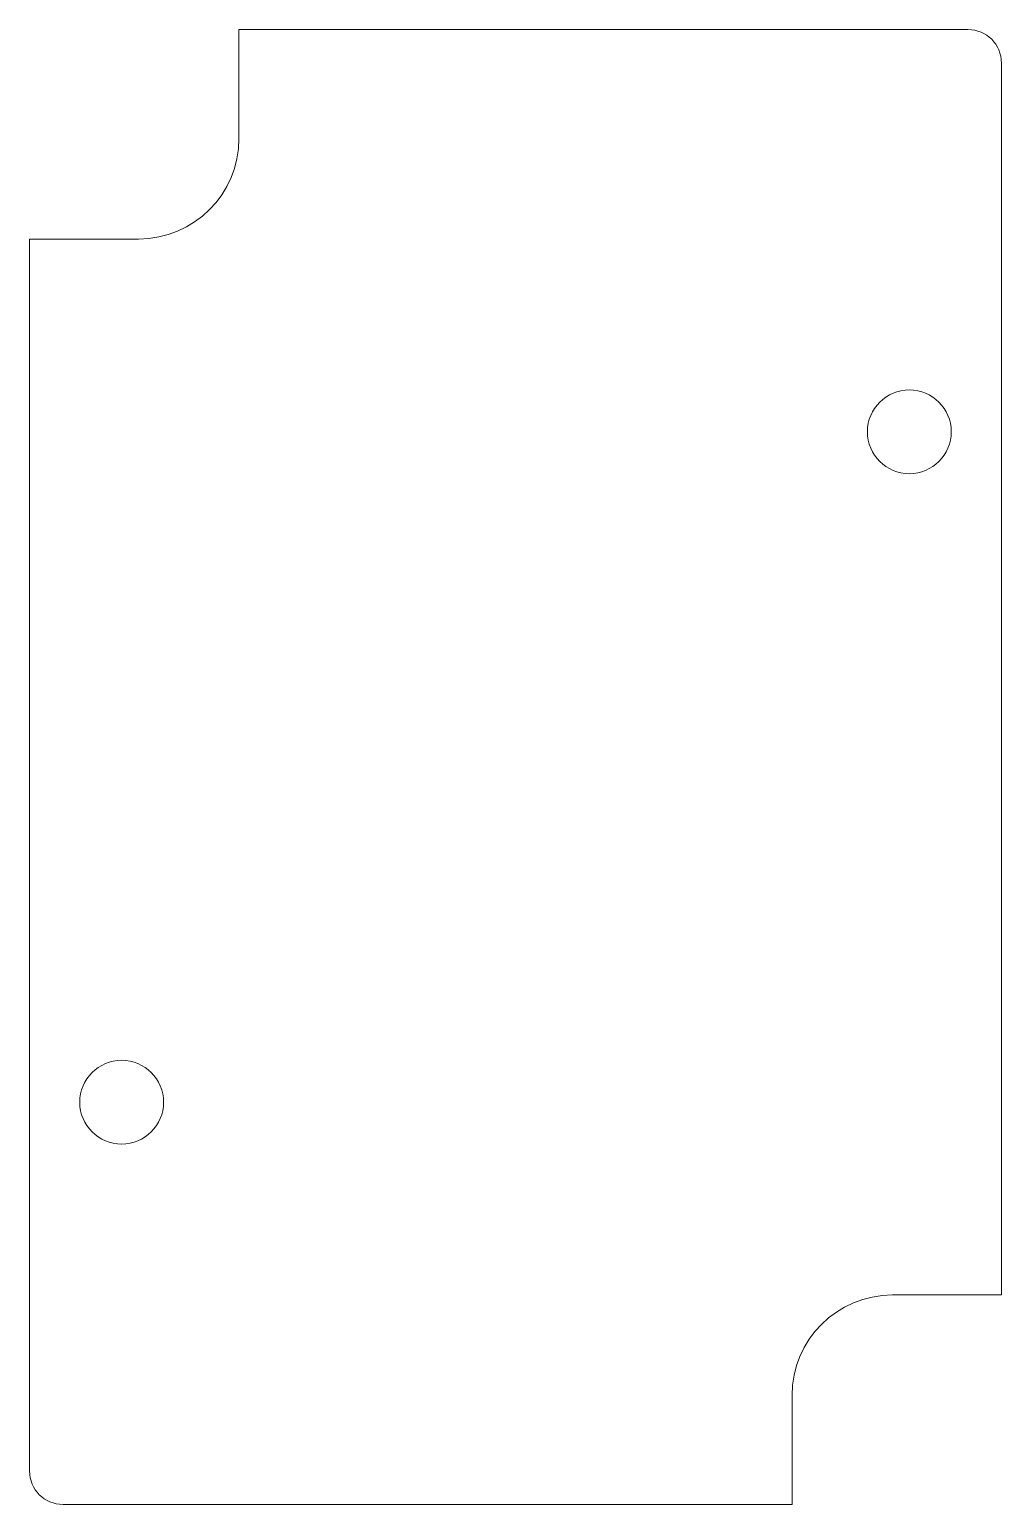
# Model space of a CAD drawing. Header units: millimetres. Extents: x -14.5 to 14.5, y -22 to 22.
import ezdxf

# ---------------------------------------------------------------- set-up
doc = ezdxf.new("R2010")
doc.units = ezdxf.units.MM

msp = doc.modelspace()

# ---------------------------------------------------------------- linework, layer by layer
at = {"color": 7, "linetype": 'Continuous', "lineweight": 15}
for p, q in [((-8.25, 18.75), (-8.25, 22)), ((-8.25, 22), (13.5, 22)), ((14.5, 21), (14.5, -15.75)), ((-14.5, -21), (-14.5, 15.75)), ((-14.5, 15.75), (-11.25, 15.75)), ((14.5, -15.75), (11.25, -15.75)), ((8.25, -18.75), (8.25, -22)), ((8.25, -22), (-13.5, -22))]:
    msp.add_line(p, q, dxfattribs=at)
for centre in [(11.75, 10), (-11.75, -10)]:
    msp.add_circle(centre, 1.25, dxfattribs=at)
for centre, radius, start, end in [((13.5, 21), 1, 0, 90), ((-11.25, 18.75), 3, 270, 0), ((11.25, -18.75), 3, 90, 180), ((-13.5, -21), 1, 180, 270)]:
    msp.add_arc(centre, radius, start, end, dxfattribs=at)

doc.saveas('drawing.dxf')
